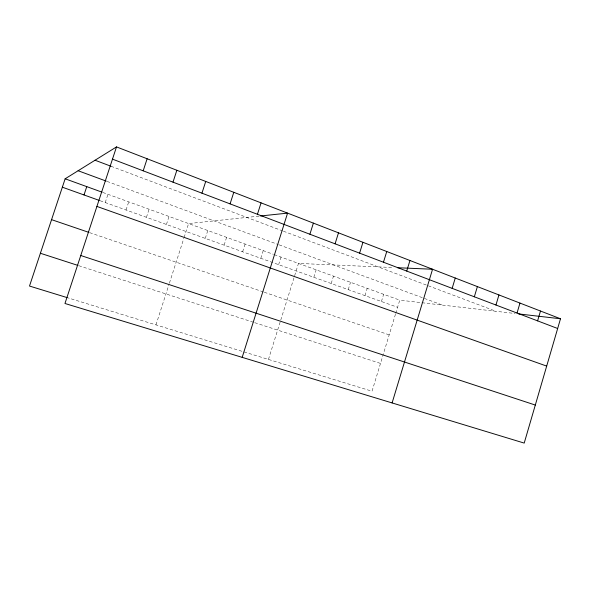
<?xml version="1.0" encoding="UTF-8"?>
<svg xmlns="http://www.w3.org/2000/svg" width="590" height="590" viewBox="0 0 590 590"><rect width="100%" height="100%" fill="white"/><g stroke="black" fill="none" stroke-linecap="round" stroke-linejoin="round"><path stroke-width="0.44" stroke-dasharray="2.95 2.21" d="M395.484 314.182L372.032 391.229L68.16 297.921M395.743 313.327L399.755 300.155L420.146 302.515M364.989 295.62L367.223 288.355M381.428 301.512L383.633 294.307M348.248 289.624L350.512 282.293M331.197 283.517L333.49 276.12M313.828 277.293L316.151 269.829M278.627 264.681L281.01 257.085M268.457 359.428L280.508 320.894M280.766 320.06L298.481 263.42L393.169 267.536M260.802 258.295L263.221 250.632M242.638 251.782L245.086 244.054M224.126 245.152L226.612 237.357M205.268 238.397L207.783 230.528M166.432 224.48L169.02 216.464M155.974 324.884L169.175 283.886M169.441 283.053L183.844 238.316M184.117 237.46L188.594 223.566L259.637 216.073M146.438 217.319L149.071 209.229M126.046 210.011L128.716 201.846M105.241 202.562L107.955 194.317M421.968 302.729L515.166 313.519M78.765 265.692L253.847 322.398M254.71 322.678L380.498 363.418M89.643 232.652L263.428 291.962M264.283 292.249L389.186 334.877M100.145 200.733L397.579 307.294M102.867 192.473L273.384 254.32M274.232 254.629L399.755 300.155M107.078 181.418L278.274 244.548M279.129 244.865L442.493 305.104M111.031 166.255L282.603 230.897M283.436 231.214L496.02 311.299"/><path stroke-width="0.89" d="M560.5 318.77L524.208 443.09L64.966 303.489L116.51 146.91L560.5 318.77L518.639 313.924M537.601 320.864L540.484 311.026M517.032 313.039L519.974 303.083M495.954 305.023L498.948 294.941M474.331 296.8L477.384 286.6M452.154 288.363L455.259 278.03M392.107 402.933L432.559 269.247L397.557 267.727M406.731 271.076L409.947 260.492M383.471 262.226L386.752 251.517M359.598 253.147L362.939 242.298M335.083 243.818L338.49 232.836M309.905 234.237L313.379 223.116M242.18 357.356L287.573 213.13L260.529 215.977M257.432 214.281L261.053 202.864M230.085 203.875L233.78 192.303M201.95 193.173L205.726 181.447M173.003 182.155L176.853 170.267M143.193 170.82L147.131 158.762M84.016 194.951L86.767 186.632M116.51 146.91L65.143 178.792L29.5 286.047L67.29 297.655M40.393 253.265L77.902 265.411M80.756 255.507L535.307 405.057M51.566 219.65L88.788 232.357M96.915 206.426L546.687 366.095M62.348 187.192L99.297 200.43M65.143 178.792L102.018 192.163M78.116 170.739L106.244 181.108M95.042 160.237L111.031 166.255M112.484 159.138L557.661 328.497"/></g></svg>
